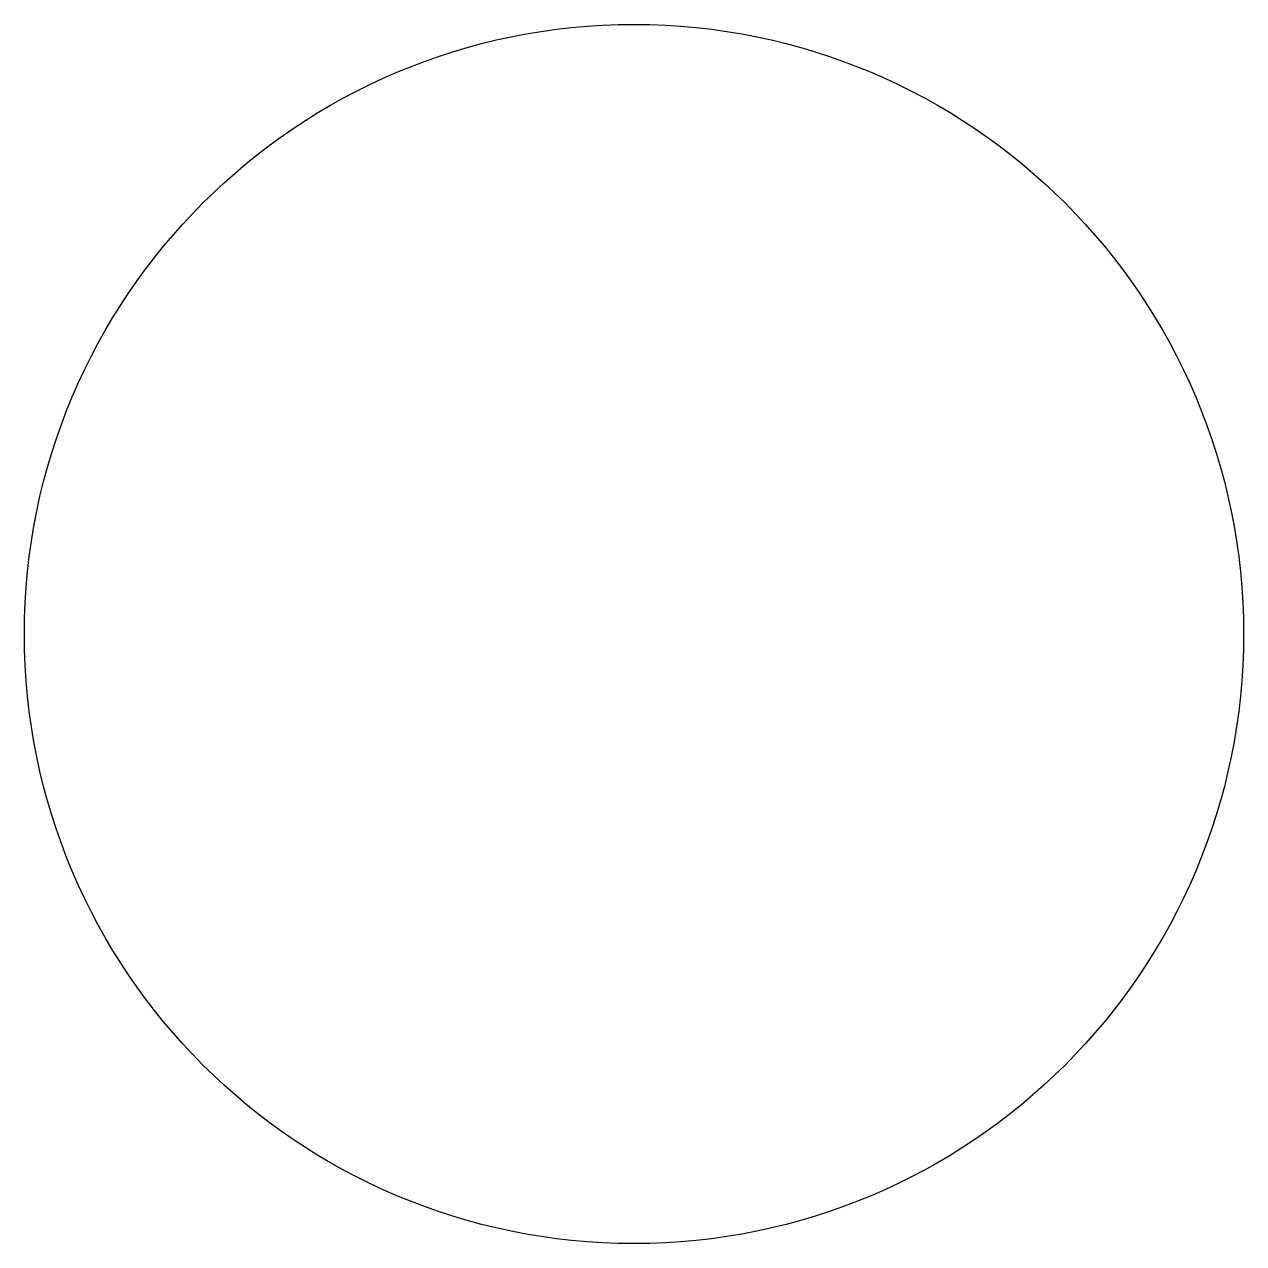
# Model space of a CAD drawing. Header units: millimetres. Extents: x -4.3 to 16.3, y -4.7 to 15.9.
import ezdxf

# ---------------------------------------------------------------- set-up
doc = ezdxf.new("R2010")
doc.units = ezdxf.units.MM
doc.header["$MEASUREMENT"] = 0
doc.layers.get('0').update_dxf_attribs({"true_color": 0xc2ced6})

msp = doc.modelspace()

# ---------------------------------------------------------------- linework, layer by layer
msp.add_circle((5.966, 5.642), 10.306)

doc.saveas('drawing.dxf')
